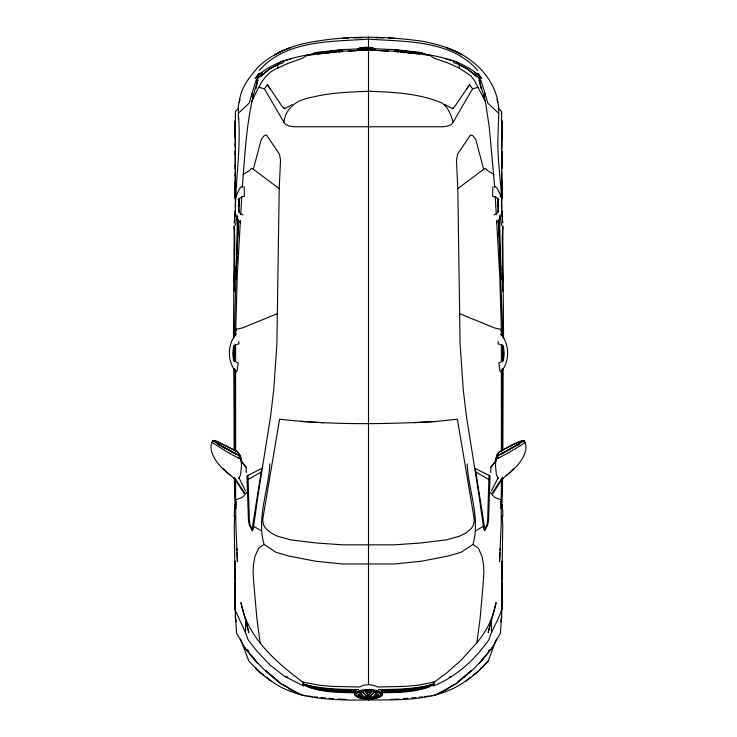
<?xml version="1.0" encoding="UTF-8"?>
<svg xmlns="http://www.w3.org/2000/svg" width="737" height="737" viewBox="0 0 737 737"><rect width="100%" height="100%" fill="white"/><g stroke="black" fill="none" stroke-linecap="round" stroke-linejoin="round"><path stroke-width="1.11" d="M233.445 338.172L234.209 226.581L235.527 224.776L236.927 214.716M234.366 477.76L235.103 507.01M234.384 450.464L234.044 368.675M235.398 616.243L235.398 614.437M235.039 596.979L235.029 609.858L245.458 632.466L248.074 639.762L256.798 651.047L270.083 665.06L284.344 676.188L303.828 686.055L302.566 682.02C275.776 661.955 247.181 637.155 240.925 602.544L248.839 632.493L245.357 619.098L245.854 620.112L245.458 632.466M235.398 205.853L235.398 204.038M235.398 192.228L235.398 188.294M235.398 135.691L235.398 131.453M501.602 612.134L501.602 609.379M501.602 201.745L501.602 198.99M501.602 149.814L501.602 144.931M501.602 140.205L501.602 135.691M501.602 123.936L501.602 120.757M501.602 113.885L501.602 112.577M501.906 120.859L501.667 130.606M501.575 215.95C502.92 188.138 496.268 160.537 498.184 132.632C498.028 121.476 500.073 110.08 497.3 99.136C494.398 85.022 484.117 70.54 472.546 61.779C458.423 50.042 440.311 44.819 422.614 41.29C382.816 35.662 341.959 35.321 302.566 43.888C286.619 47.767 271.474 54.888 259.24 65.952C250.092 76.058 240.078 88.237 239.414 102.397M234.209 516.407L234.698 506.927L236.144 501.51L235.61 501.51L234.43 478.12M502.68 450.27L502.643 368.611M234.652 450.694L235.048 402.697L234.43 368.666M501.39 479.225L501.188 524.127L499.566 561.714L499.944 552.796M211.058 449.211L211.095 445.443L211.869 442.44L212.606 442.421M233.979 330.204L234.007 327.901M234.403 291.17L234.735 237.397L234.209 226.581L234.707 230.865M234.357 368.611L234.32 450.27M457.797 188.626L483.656 169.28L475.78 139.514L472.822 135.691L470.519 134.982L457.53 154.208L456.47 160.104L457.797 188.626L460.091 343.718L463.214 389.32L466.318 415.622L478.967 494.978L483.767 529.313L484.771 530.861L487.452 525.426L488.511 521.252L490.031 475.899L474.352 468.032M502.956 368.675L502.616 450.464M488.972 475.374L487.645 521.151L486.945 524.836L484.891 529.092L475.208 468.465M279.203 188.626L253.344 169.28L261.22 139.514L264.178 135.691L266.481 134.982L279.47 154.208L280.53 160.104L279.203 188.626L276.909 343.718L273.786 389.32L270.682 415.622L258.033 494.978L253.233 529.313L252.229 530.861L249.548 525.426L248.489 521.252L246.969 475.899L262.648 468.032M502.57 368.666L501.952 402.697L502.348 450.694M501.575 507.95L501.639 504.523L502.745 510.621L502.791 516.407M235.333 189.4L235.158 198.06M235.333 599.789L235.158 608.449M501.667 130.338L501.842 121.688L501.667 134.88M503.076 360.752L503.389 346.077M503.555 338.172L502.791 226.581L501.473 224.776L500.073 214.716M235.333 184.867L235.158 192.477M237.507 216.144L235.932 279.682L236.227 272.81M235.333 595.256L235.158 602.875M235.333 182.656L235.158 189.04M235.167 599.402L235.333 593.055M501.667 137.082L501.842 130.698L501.667 148.966M234.32 337.012L235.895 277.444L238.456 220.151L237.765 237.314M269.853 463.905C268.581 490.566 256.421 517.853 264.03 544.431L276.025 552.335L289.236 556.094L315.657 561.235L342.079 563.952L394.921 563.952L421.343 561.235L447.764 556.094L460.975 552.335L472.97 544.431C480.579 517.853 468.419 490.566 467.147 463.905M235.61 334.911L237.277 275.445L240.4 220.427M235.094 196.383L235.333 189.133M235.094 606.781L235.333 599.522M496.526 457.474L495.761 458.865L495.513 465.941L496.379 474.471L498.175 478.46M234.145 281.645L234.753 265.633M490.722 472.509L490.925 467.111L496.056 460.321M235.333 186.093L235.094 199.091M235.333 596.491L235.094 609.481M501.667 133.646L501.906 121.301M498.194 341.581L498.101 343.857L501.455 344.75L503.5 346.666L504.219 353.576L503.546 359.555L502.026 361.434L498.82 362.945L499.981 371.291M235.425 215.95C234.946 182.951 241.11 150.053 238.558 116.925M364.806 697.856L360.467 693.121L359.997 693.397L364.806 697.856L367.035 696.612L368.5 696.603L369.965 696.612L372.194 697.856L377.003 693.397L375.594 692.716M500.036 550.567L500.128 548.337M235.094 186.479L235.333 180.998M236.328 270.516L236.927 256.78M237.019 254.486L237.664 239.599M239.101 206.397L239.442 198.382L238.816 212.136M235.094 596.869L235.333 591.387M501.667 138.749L501.906 133.259M235.333 170.781L235.094 189.179M235.333 581.171L235.094 599.568M501.519 612.963L502.754 525.435L502.238 515.458M501.611 616.685L500.405 633.221L491.33 649.067L479.271 663.475M240.732 214.697L241.773 196.355M242.289 187.18C245.384 151.214 246.37 114.382 257.913 79.872L255.951 88.67M235.075 210.22L234.32 223.053L234.983 212.053M368.85 47.408L371.973 48.928L368.85 47.408L364.06 47.408L360.937 48.928L362.982 49.361L365.497 47.619L362.982 49.361M484.43 99.642L484.826 93.009L482.099 83.843L478.092 74.667C455.107 55.321 422.67 54.298 394.341 49.794L420.173 52.935L427.442 54.953L428.971 54.768L434.434 58.26L448.934 63.382L459.326 68.136L470.832 75.8L474.554 80.683L485.416 101.642L489.276 127.169L494.711 187.18M501.897 507.01L502.634 477.76M500.819 508.337L502.57 478.12M239.461 102.443L239.7 99.136L238.3 106.11L238.466 119.201M492.896 186.553L492.537 196.254L495.881 197.138L497.936 199.064L499.004 199.193M251.584 101.642C258.171 88.947 263.137 73.903 277.674 68.136L277.969 64.506L269.401 68.992L259.894 76.888L269.549 69.029L276.605 65.4M235.094 175.903L235.333 173.038M235.094 586.293L235.333 583.437M501.667 146.7L501.906 130.569M235.333 167.216L235.167 169.095L235.167 150.652L235.333 152.531M235.333 577.605L235.167 579.485L235.158 562.064M501.667 152.531L501.833 150.652L501.833 169.095L501.667 167.216M500.856 621.779L501.178 618.371M244.104 186.553L244.463 196.254L241.119 197.138L239.064 199.064L238.346 205.973L239.018 211.952L240.538 213.822L242.943 214.964M502.293 230.865L502.791 226.581L502.266 237.397L502.597 291.17M234.762 515.458L234.246 525.435L235.481 612.963M302.566 682.02L319.628 685.299L332.387 686.405L359.343 686.985L363.405 685.281L368.5 684.636L373.595 685.281L377.657 686.985L404.613 686.405L417.372 685.299L434.434 682.02L446.493 673.074L461.086 660.232L476.894 642.673L480.119 618.407L483.131 584.211L483.887 573.008L483.564 564.874L482.118 556.73L478.368 548.116L472.97 544.431M235.094 166.405L235.333 164.784M235.094 576.804L235.333 575.173M501.667 154.954L501.906 153.333M501.667 565.343L501.906 563.722M496.167 459.096L496.416 455.899L499.364 451.799L516.609 442.928L521.805 440.79L524.062 440.588L525.002 442.421L521.114 445.185L508.29 452.877L497.89 458.405L495.761 458.865M261.792 468.465L252.109 529.092L250.055 524.836L249.355 521.151L248.028 475.374M525.721 450.104C523.482 459.906 516.121 467.627 508.548 473.808M496.517 638.933L488.226 660.988L477.079 672.678L465.6 681.384M235.987 197.544L237.185 193.352L240.087 187.907L242.676 185.899L242.362 186.793M277.674 68.136L288.066 63.382L302.566 58.26L308.029 54.768L309.558 54.953L316.827 52.935L342.659 49.794C314.33 54.298 281.893 55.321 258.908 74.667L254.901 83.843L249.143 103.171L238.318 113.332M434.434 682.02L433.172 686.055C456.212 676.962 474.72 659.716 488.926 639.762C492.832 625.169 505.112 612.908 501.961 596.979M237.019 371.291L238.18 362.945L234.974 361.434L233.454 359.555L232.781 353.576L233.5 346.666L235.545 344.75L238.899 343.857L238.806 341.581M283.856 122.121C286.02 107.252 297.343 99.679 311.438 97.385C330.093 92.65 349.366 92.051 368.5 91.296C393.088 92.097 418.22 93.212 441.279 102.692C448.253 106.929 450.924 114.714 453.144 122.121L451.495 124.406L447.958 125.99L443.296 126.746L293.704 126.746L289.042 125.99L285.505 124.406L283.856 122.121L264.426 88.845L258.917 87.298M358.633 694.65L358.808 695.903L362.392 697.617L358.394 694.466L363.267 698.335A10.456 3.445 0.1 0 1 358.403 694.457M277.969 64.506L279.139 62.276L279.139 62.995L280.447 61.751L291.051 58.978M236.033 503.85L234.698 506.927L235.361 504.523L235.425 507.95M238.825 478.46L240.621 474.471L241.487 465.941L241.239 458.865L240.474 457.474M498.138 477.659L491.45 490.953M369.965 696.612L373.843 692.273L369.974 696.354C365.552 698.418 358.578 686.184 367.026 696.354M241.239 458.865L239.11 458.405L228.71 452.877L211.998 442.421L212.938 440.588L213.794 440.45L217.489 441.583L237.351 451.597L239.93 455.788L220.52 445.36L213.472 440.698L214.292 440.588M361.241 49.121L365.506 47.537M453.144 122.121L472.574 88.845L478.083 87.298M489.442 649.988L488.309 651.867L489.442 650.016M466.539 89.527L469.561 84.691L472.574 88.845M473.136 675.083L480.045 669.555L481.243 667.731M453.55 62.562L459.031 64.506L467.599 68.992L477.106 76.888L467.451 69.029L460.395 65.4M469.561 84.691L454.996 106.211L452.278 108.763L453.273 108.431L450.666 107.786L444.853 104.442M502.459 477.687L492.279 493.016L492.933 493.366L501.492 479.842L513.864 468.75M496.342 223.191L499.502 218.732M259.157 73.147L255.288 78.592L259 73.774M264.426 88.845L267.439 84.691L282.004 106.211L284.722 108.763L283.727 108.431L286.334 107.786L292.147 104.442M476.894 642.673C486.613 631.167 493.514 617.44 496.075 602.544L488.161 632.493L491.643 619.098L491.146 620.112L491.542 632.466M482.413 659.772L491.819 648.099M256.052 80.95L262.565 72.631M485.02 655.93C477.843 665.824 468.575 673.904 458.7 680.997M368.5 695.277L370.683 691.85L371.218 692.025L368.5 695.277L365.782 692.025L370.683 691.85M496.664 456.139L516.093 445.903M490.925 467.111L496.498 460.468M376.533 693.121L372.194 697.856M259.24 70.457C286.205 39.66 331.309 41.862 368.5 39.098C405.691 41.862 450.795 39.66 477.76 70.457M372.858 48.697L369.845 47.555L372.858 48.697L394.341 49.6L422.614 52.659M378.367 694.65L373.733 698.335L378.606 694.466L377.206 696.686L374.608 697.617M480.045 669.555L488.226 660.988M238.466 108.45L235.398 111.517L235.398 208.221M240.833 459.096L240.584 455.899L237.636 451.799L215.195 440.79M247.135 492.215L242.132 497.521L235.61 499.833L235.812 524.127L237.434 561.714L237.056 552.796M369.974 696.354L372.167 697.239M434.36 695.544L456 683.872L471.026 670.744M456 683.872L471.348 670.744M365.782 698.676L368.5 697.119L371.218 698.676L365.782 698.676L368.5 697.23L371.218 698.676M470.538 677.156C437.824 705.079 391.458 698.888 351.613 700.15C321.986 699.302 289.834 697.718 266.462 677.156M491.542 466.374L492.648 465.498M454.48 684.277L448.851 687.538M365.036 49.48L366.455 47.988L364.695 49.315L368.214 49.315L366.455 47.988M236.245 334.174C227.134 343.93 227.116 362.18 236.218 372.047M524.062 440.588L500.183 454.563M500.782 372.047C509.884 362.18 509.866 343.93 500.755 334.174M500.838 453.826L502.394 452.96M443.195 691.186L444.568 690.201M507.765 474.49L506.245 475.457M264.03 544.431L258.632 548.116L254.882 556.73L253.436 564.874L253.113 573.008L253.869 584.211L256.881 618.407L260.106 642.673M440.625 692.844L442.338 691.739M444.844 690.762L448.216 688.588M243.007 174.577L249.705 170.413L251.381 168.358L253.344 169.28M360.052 48.697L363.065 47.555L359.896 48.633L360.43 48.476M248.083 479.575L261.193 471.993M475.558 530.815L483.444 526.319M275.15 54.824L282.575 50.742L291.051 47.371M364.833 697.239L366.823 696.161L370.177 696.161M274.486 54.824L282.575 50.742M433.319 684.258C416.433 689.804 398.22 689.887 380.568 690.173M434.222 684.268C418.238 692.872 399.316 692.246 381.674 692.826M449.174 677.211L451.191 676.244M494.057 214.964L496.462 213.822L497.982 211.952L498.654 205.973L497.936 199.064M483.656 169.28L485.619 168.358L487.295 170.413L493.993 174.577M517.015 445.443L519.474 444.347M360.467 693.121L361.406 692.716M359.997 693.397L363.267 692.375M435.401 694.963L439.584 693.268M277.011 313.815L242.068 328.066L235.61 329.328M278.07 64.653L283.45 62.562M234.32 331.364L236.42 330.747M428.16 687.151C413.089 691.527 397.261 692.052 381.674 692.19M429.137 686.746C413.706 691.011 397.593 691.702 381.674 691.794M430.371 686.119C414.507 690.357 398.008 691.076 381.674 691.159M211.998 442.421L212.818 442.264M371.669 49.121L369.919 49.361L367.413 47.619L364.695 47.463L368.528 47.537M371.973 48.928L369.845 49.213L367.413 47.619M237.996 199.193L239.064 199.064M419.307 697.257L422.541 696.852M424.687 696.585L428.989 696.05M431.136 695.783L434.36 695.387M314.386 52.659L342.659 49.6L359.509 48.817M436.286 421.453L457.401 419.196L474.121 518.369L474.186 521.814L473.292 525.26L471.293 528.429L465.775 533.091L459.289 536.287L446.318 539.889L420.385 543.012L394.442 544.836L342.558 544.836L316.615 543.012L290.682 539.889L277.711 536.287L271.225 533.091L265.707 528.429L263.708 525.26L262.814 521.814L262.879 518.369L279.599 419.196C331.576 425.083 384.124 424.355 436.286 421.453L413.475 422.734M309.558 54.953L313.999 54.492M317.325 54.142L321.765 53.69M323.985 53.46L329.531 52.88M331.751 52.659L336.192 52.198M338.412 51.968L342.852 51.507M308.029 54.768L342.871 51.249L368.5 49.775A8.015 1.133 0 0 0 374.396 48.771A8.015 1.133 0 0 0 370.462 47.647M403.36 698.74L407.939 698.326M411.366 698.013L415.944 697.598M365.368 47.804L368.832 47.702M348.426 51.212L356.229 50.789M390.988 699.459L398.828 699.063M370.683 698.252L365.211 698.317M368.5 698.455L371.789 698.317M365.782 692.025L371.218 692.025M368.214 47.463L366.455 47.518L367.874 47.702M342.659 38.241L348.279 38.094M353.898 37.956L361.756 37.753M364.382 47.537L366.455 47.5M368.214 49.315L364.695 49.315M428.971 54.768L394.129 51.249L364.382 49.72A8.015 1.133 0 0 1 358.514 48.78A8.015 1.133 0 0 1 362.447 47.647M501.796 332.534L503.675 332.525M501.39 501.51L500.856 501.51L502.302 506.927L500.967 503.85M358.624 689.546C340.273 689.51 321.636 689.077 303.828 684.286L303.828 682.038M378.376 689.546C396.727 689.51 415.364 689.077 433.172 684.286L433.172 682.038M356.432 690.173C338.78 689.887 320.567 689.804 303.681 684.258M355.326 691.159C338.992 691.076 322.493 690.357 306.629 686.119M355.326 691.794C339.407 691.702 323.294 691.011 307.863 686.746M355.326 692.19C339.739 692.052 323.912 691.527 308.84 687.151M355.326 692.826C337.684 692.246 318.762 692.872 302.778 684.268M233.325 332.525L235.204 332.534M375.244 37.753L383.102 37.956M388.721 38.094L394.341 38.241M338.172 699.063L346.012 699.459M380.771 50.789L388.574 51.212M300.714 421.453L323.525 422.734M321.056 697.598L325.634 698.013M329.061 698.326L333.64 698.74M370.416 47.887L372.959 48.587A6.78 0.958 0 0 0 369.845 47.555M394.148 51.507L398.588 51.968M400.808 52.198L405.249 52.659M407.469 52.88L413.015 53.46M415.235 53.69L419.675 54.142M423.001 54.492L427.442 54.953M363.065 49.213L360.937 48.928M302.64 695.387L305.864 695.783M308.011 696.05L312.313 696.585M314.459 696.852L317.693 697.257M524.182 442.264L525.002 442.421M501.39 334.911L501.39 329.328L494.932 328.066L459.989 313.815M373.733 692.375L377.003 693.397M445.949 58.978L456.553 61.751L457.861 62.995L457.861 62.276L458.93 64.653M500.58 330.747L502.68 331.364L502.68 337.012M212.938 440.588L223.956 447.543L240.336 456.139M501.39 499.833L494.868 497.521L489.865 492.215M445.949 47.371L462.514 54.824M297.416 693.268L301.599 694.963M288.149 687.538L282.52 684.277M217.526 444.347L219.985 445.443M285.809 676.244L287.826 677.211M220.907 445.903L236.78 454.572M234.606 452.96L236.162 453.826M265.652 670.744L281 683.872L302.64 695.544M454.425 50.742L461.85 54.824M253.556 526.319L261.442 530.815M475.807 471.993L488.917 479.575M230.755 475.457L229.235 474.49M294.662 691.739L296.375 692.844M288.784 688.588L292.156 690.762M292.432 690.201L293.805 691.186M271.4 681.384L259.921 672.678L248.774 660.988L240.483 638.933M366.455 48.384L367.864 49.48M278.3 680.997C268.425 673.904 259.157 665.824 251.98 655.93M244.352 465.498L246.075 467.111L246.278 472.509M263.864 675.083L256.955 669.555L255.757 667.731M228.452 473.808C220.879 467.627 213.518 459.906 211.279 450.104M265.974 670.744L281 683.872M223.136 468.75L235.508 479.842L244.067 493.366L244.721 493.016L234.541 477.687M498.682 113.332L487.857 103.171L484.826 93.009M498.534 108.45L501.602 111.517L501.602 208.221M240.502 460.468L246.075 467.111M366.317 691.85L368.5 694.521M245.181 648.099L254.587 659.772M257.729 663.475L245.67 649.067L236.595 633.221L235.389 616.685M474.435 72.631L480.948 80.95M478 73.774L481.712 78.592L477.843 73.147M240.944 460.321L245.458 466.374M237.498 218.732L240.658 223.191M267.439 84.691L270.461 89.527M247.558 650.016L248.691 651.867L247.558 649.988M245.55 490.953L238.862 477.659M235.158 130.698L235.333 137.082M494.638 186.793L494.324 185.899L496.913 187.907L499.815 193.352L501.013 197.544M485.416 101.642L479.087 79.872L481.049 88.67M501.667 164.784L501.906 166.405M501.667 575.173L501.906 576.804M235.094 153.333L235.333 154.954M235.094 563.722L235.333 565.343M235.822 618.371L236.144 621.779M501.667 577.605L501.833 579.485L501.842 562.064L501.906 578.462M497.586 102.397L497.3 99.136L497.539 102.443M501.667 173.038L501.906 189.179M501.667 583.437L501.906 599.568M235.094 143.844L235.333 146.7M459.031 64.506L459.326 68.136M235.61 501.51L236.181 508.337M502.017 212.053L502.68 223.053L501.925 210.22M252.174 93.009L252.57 99.642M495.227 196.355L496.268 214.697M496.6 220.427L499.723 275.445L501.39 329.328M501.667 170.781L501.842 189.04L501.667 182.656M501.667 581.171L501.842 599.439L501.667 593.055M235.333 148.966L235.094 130.569M235.158 121.688L235.333 130.338M501.667 180.998L501.906 186.479M498.184 212.136L497.567 198.382L497.899 206.397M501.667 591.387L501.906 596.869M235.094 133.259L235.333 138.749M499.235 237.314L498.498 220.133L502.68 331.364M499.336 239.599L499.981 254.486M500.073 256.78L500.672 270.516M500.773 272.81L501.068 279.682L499.493 216.144M236.872 548.337L236.964 550.567M498.442 116.925L498.534 119.201M501.667 186.093L501.906 199.091M501.667 596.491L501.906 609.481M235.333 133.646L235.094 120.656M502.256 265.707L502.855 281.645M501.667 189.133L501.906 196.383M501.667 599.522L501.906 606.781M235.094 123.355L235.333 130.606M235.158 127.261L235.333 134.88M501.667 184.867L501.833 192.099M501.667 595.256L501.842 608.449L501.667 599.789M233.611 346.077L233.924 360.752M501.667 189.4L501.842 198.06L501.842 192.477M525.942 449.211L525.905 445.443L525.131 442.44L524.394 442.421M502.993 327.901L503.021 330.204M502.68 344.916L502.68 361.867M501.906 151.675L501.906 168.073M501.602 561.207L501.602 618.61M501.39 344.971L501.39 360.614M501.39 369.578L501.39 451.606M497.89 455.706L497.89 458.405M368.5 36.85L368.5 47.979M368.5 49.775L368.5 684.636M368.5 697.893L368.5 700.15M239.11 455.706L239.11 458.405M235.61 344.971L235.61 360.614M235.61 369.578L235.61 451.606M235.61 479.225L235.61 499.833M235.398 561.207L235.398 618.61M234.32 344.916L234.32 361.867M374.267 48.476A9.028 1.271 0 0 1 368.786 50.346L364.115 50.346A9.028 1.271 0 0 1 358.643 48.485M360.08 48.218A9.028 1.271 0 0 1 364.124 47.887M370.969 48.016A9.028 1.271 0 0 1 372.83 48.218M359.905 48.642A6.78 0.958 0 0 1 363.065 47.564M373.613 48.513A8.254 1.17 0 0 1 368.592 50.227L364.318 50.217A8.254 1.17 0 0 1 359.306 48.513M360.623 48.273A8.254 1.17 0 0 1 362.328 48.08M370.591 48.08A8.254 1.17 0 0 1 372.305 48.264M379.518 696.373A12.722 4.192 0 0 0 371.789 690.228L365.211 690.228A12.722 4.192 0 0 0 357.482 696.364M378.606 694.466A10.456 3.445 0.1 0 1 373.733 698.335M498.507 452.739C490.234 462.468 521.096 442.393 523.528 440.698C514.776 442.725 505.997 447.847 498.507 452.739M372.13 698.722L364.87 698.722A14.04 4.625 0 0 1 354.46 694.245A14.04 4.625 0 0 1 364.87 689.786L372.13 689.795A14.04 4.625 0 0 1 382.54 694.263A14.04 4.625 0 0 1 372.13 698.722M371.697 698.925L365.303 698.925A12.345 4.063 0 0 1 356.155 694.991A12.345 4.063 0 0 1 365.303 691.066L371.697 691.076A12.345 4.063 0 0 1 380.845 695A12.345 4.063 0 0 1 371.697 698.925"/></g></svg>
